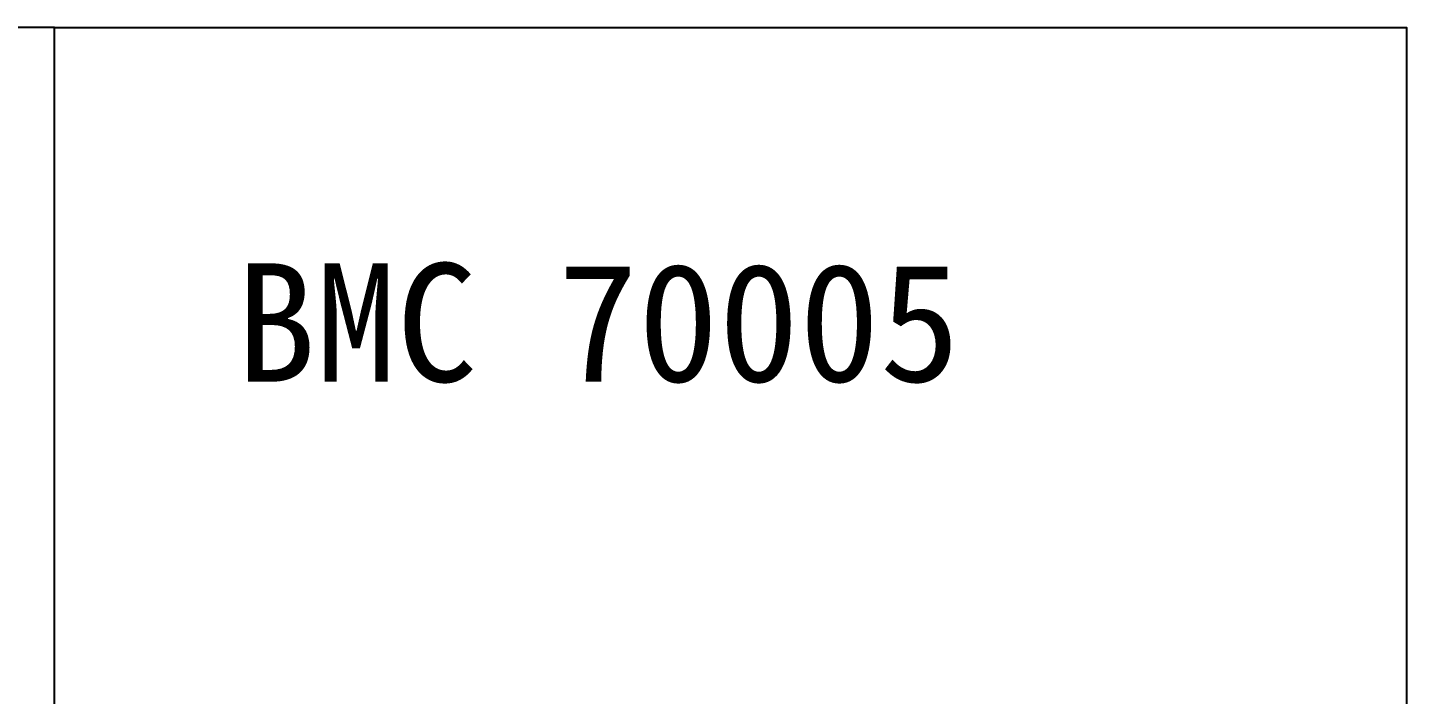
# Model space of a CAD drawing. Header units: millimetres. Extents: x -25 to 741, y -3272 to -3021.
# Drawn here: x 151.4 to 334.6, y -3109.4 to -3020.8 of the extents above; entities that cross this region are included whole.
import ezdxf

# ---------------------------------------------------------------- set-up
doc = ezdxf.new("R2010")
doc.units = ezdxf.units.MM
doc.layers.add('text', color=212, linetype='Continuous', lineweight=20)
doc.styles.add('样式 1', font='SimSun.ttf')

# ---------------------------------------------------------------- blocks, each defined once
blk = doc.blocks.new('u5')
at = {"layer": 'Defpoints', "color": 2}
for points in [[(0, 251.2723202160018), (-179.6645073197643, 251.2723202160018), (-179.6645073197643, 0), (0, 0)], [(0, 251.2723202160018), (179.6645073197642, 251.2723202160018), (179.6645073197642, 0), (0, 0)]]:
    blk.add_lwpolyline(points, close=True, dxfattribs=at)
at = {"layer": 'text', "insert": (24.03326344695421, 211.948807522549), "char_height": 15.73195996525252, "attachment_point": 4, "line_spacing_factor": 0.9, "style": '样式 1'}
blk.add_mtext('{\\fSimHei|b0|i0|c134|p2;BMC 70005}', dxfattribs=at)

msp = doc.modelspace()

# ---------------------------------------------------------------- block references
msp.add_blockref('u5', (154.9468168328083, -3272.039848493375))

doc.saveas('drawing.dxf')
